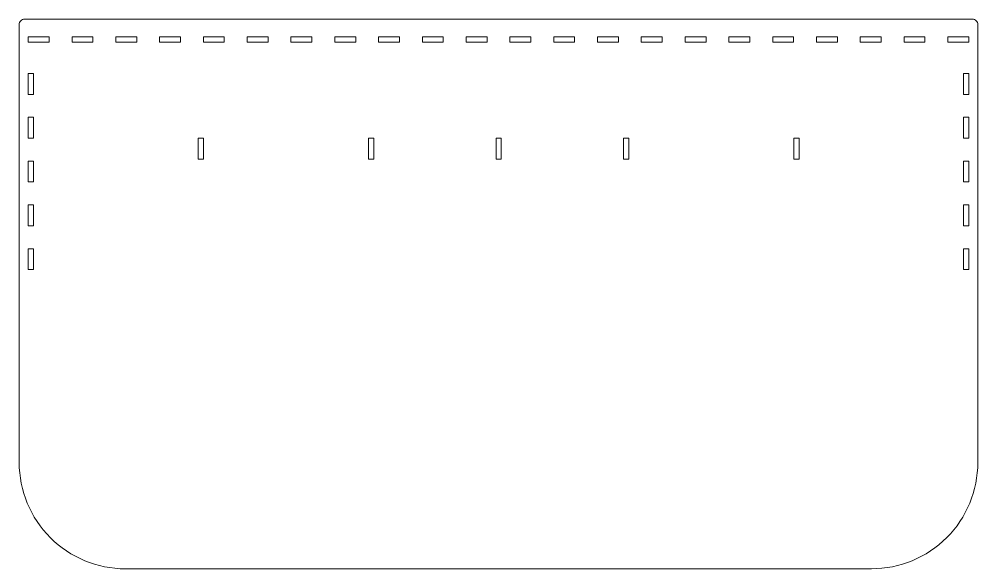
# Model space of a CAD drawing. Header units: centimetres. Extents: x -235 to -122, y -83 to 91.
# Drawn here: x -218.5 to -161.7, y -54.8 to -22.3 of the extents above; entities that cross this region are included whole.
import ezdxf

# ---------------------------------------------------------------- set-up
doc = ezdxf.new("R2010")
doc.units = ezdxf.units.CM
doc.header["$MEASUREMENT"] = 0
doc.layers.add('layer 1', color=7, linetype='Continuous')

msp = doc.modelspace()

# ---------------------------------------------------------------- linework, layer by layer
at = {"layer": 'layer 1', "lineweight": 9}
for points, knots in [([(-218.20495, -22.26592), (-218.20495, -22.26592), (-162.02995, -22.26592), (-162.02995, -22.26592), (-162.02995, -22.26592), (-161.94646, -22.26587), (-161.86637, -22.29899), (-161.8073, -22.35799), (-161.8073, -22.35799), (-161.74822, -22.41699), (-161.715, -22.49744), (-161.71495, -22.58092), (-161.71495, -22.58092), (-161.71495, -22.58092), (-161.71495, -48.51592), (-161.71495, -48.51592), (-161.71495, -48.51592), (-161.7139, -50.18573), (-162.37621, -51.78756), (-163.5562, -52.96905), (-163.5562, -52.96905), (-164.73618, -54.15053), (-166.34514, -54.81486), (-168.01495, -54.81592), (-168.01495, -54.81592), (-168.01495, -54.81592), (-212.21995, -54.81592), (-212.21995, -54.81592), (-212.21995, -54.81592), (-213.88975, -54.81698), (-215.49159, -54.15466), (-216.67307, -52.97468), (-216.67307, -52.97468), (-217.85455, -51.79469), (-218.5189, -50.18573), (-218.51995, -48.51592), (-218.51995, -48.51592), (-218.51995, -48.51592), (-218.51995, -22.58092), (-218.51995, -22.58092), (-218.51995, -22.58092), (-218.52, -22.49744), (-218.48688, -22.41734), (-218.42788, -22.35827), (-218.42788, -22.35827), (-218.36888, -22.2992), (-218.28844, -22.26598), (-218.20495, -22.26592)], [0, 0, 0, 0, 0.07692308, 0.07692308, 0.07692308, 0.07692308, 0.15384615, 0.15384615, 0.15384615, 0.15384615, 0.23076923, 0.23076923, 0.23076923, 0.23076923, 0.30769231, 0.30769231, 0.30769231, 0.30769231, 0.38461538, 0.38461538, 0.38461538, 0.38461538, 0.46153846, 0.46153846, 0.46153846, 0.46153846, 0.53846154, 0.53846154, 0.53846154, 0.53846154, 0.61538462, 0.61538462, 0.61538462, 0.61538462, 0.69230769, 0.69230769, 0.69230769, 0.69230769, 0.76923077, 0.76923077, 0.76923077, 0.76923077, 0.84615385, 0.84615385, 0.84615385, 0.84615385, 1, 1, 1, 1]), ([(-217.98445, -23.63092), (-217.98445, -23.63092), (-216.74545, -23.63092), (-216.74545, -23.63092), (-216.74545, -23.63092), (-216.74545, -23.63092), (-216.74545, -23.31592), (-216.74545, -23.31592), (-216.74545, -23.31592), (-216.74545, -23.31592), (-217.98445, -23.31592), (-217.98445, -23.31592), (-217.98445, -23.31592), (-217.98445, -23.31592), (-217.98445, -23.63092), (-217.98445, -23.63092)], [0, 0, 0, 0, 0.2, 0.2, 0.2, 0.2, 0.4, 0.4, 0.4, 0.4, 0.6, 0.6, 0.6, 0.6, 1, 1, 1, 1]), ([(-215.38945, -23.63092), (-215.38945, -23.63092), (-214.15045, -23.63092), (-214.15045, -23.63092), (-214.15045, -23.63092), (-214.15045, -23.63092), (-214.15045, -23.31592), (-214.15045, -23.31592), (-214.15045, -23.31592), (-214.15045, -23.31592), (-215.38945, -23.31592), (-215.38945, -23.31592), (-215.38945, -23.31592), (-215.38945, -23.31592), (-215.38945, -23.63092), (-215.38945, -23.63092)], [0, 0, 0, 0, 0.2, 0.2, 0.2, 0.2, 0.4, 0.4, 0.4, 0.4, 0.6, 0.6, 0.6, 0.6, 1, 1, 1, 1]), ([(-212.79444, -23.63092), (-212.79444, -23.63092), (-211.55544, -23.63092), (-211.55544, -23.63092), (-211.55544, -23.63092), (-211.55544, -23.63092), (-211.55544, -23.31592), (-211.55544, -23.31592), (-211.55544, -23.31592), (-211.55544, -23.31592), (-212.79444, -23.31592), (-212.79444, -23.31592), (-212.79444, -23.31592), (-212.79444, -23.31592), (-212.79444, -23.63092), (-212.79444, -23.63092)], [0, 0, 0, 0, 0.2, 0.2, 0.2, 0.2, 0.4, 0.4, 0.4, 0.4, 0.6, 0.6, 0.6, 0.6, 1, 1, 1, 1]), ([(-210.19944, -23.63092), (-210.19944, -23.63092), (-208.96044, -23.63092), (-208.96044, -23.63092), (-208.96044, -23.63092), (-208.96044, -23.63092), (-208.96044, -23.31592), (-208.96044, -23.31592), (-208.96044, -23.31592), (-208.96044, -23.31592), (-210.19944, -23.31592), (-210.19944, -23.31592), (-210.19944, -23.31592), (-210.19944, -23.31592), (-210.19944, -23.63092), (-210.19944, -23.63092)], [0, 0, 0, 0, 0.2, 0.2, 0.2, 0.2, 0.4, 0.4, 0.4, 0.4, 0.6, 0.6, 0.6, 0.6, 1, 1, 1, 1]), ([(-207.60444, -23.63092), (-207.60444, -23.63092), (-206.36544, -23.63092), (-206.36544, -23.63092), (-206.36544, -23.63092), (-206.36544, -23.63092), (-206.36544, -23.31592), (-206.36544, -23.31592), (-206.36544, -23.31592), (-206.36544, -23.31592), (-207.60444, -23.31592), (-207.60444, -23.31592), (-207.60444, -23.31592), (-207.60444, -23.31592), (-207.60444, -23.63092), (-207.60444, -23.63092)], [0, 0, 0, 0, 0.2, 0.2, 0.2, 0.2, 0.4, 0.4, 0.4, 0.4, 0.6, 0.6, 0.6, 0.6, 1, 1, 1, 1]), ([(-205.00944, -23.63092), (-205.00944, -23.63092), (-203.77044, -23.63092), (-203.77044, -23.63092), (-203.77044, -23.63092), (-203.77044, -23.63092), (-203.77044, -23.31592), (-203.77044, -23.31592), (-203.77044, -23.31592), (-203.77044, -23.31592), (-205.00944, -23.31592), (-205.00944, -23.31592), (-205.00944, -23.31592), (-205.00944, -23.31592), (-205.00944, -23.63092), (-205.00944, -23.63092)], [0, 0, 0, 0, 0.2, 0.2, 0.2, 0.2, 0.4, 0.4, 0.4, 0.4, 0.6, 0.6, 0.6, 0.6, 1, 1, 1, 1]), ([(-202.41444, -23.63092), (-202.41444, -23.63092), (-201.17544, -23.63092), (-201.17544, -23.63092), (-201.17544, -23.63092), (-201.17544, -23.63092), (-201.17544, -23.31592), (-201.17544, -23.31592), (-201.17544, -23.31592), (-201.17544, -23.31592), (-202.41444, -23.31592), (-202.41444, -23.31592), (-202.41444, -23.31592), (-202.41444, -23.31592), (-202.41444, -23.63092), (-202.41444, -23.63092)], [0, 0, 0, 0, 0.2, 0.2, 0.2, 0.2, 0.4, 0.4, 0.4, 0.4, 0.6, 0.6, 0.6, 0.6, 1, 1, 1, 1]), ([(-199.81944, -23.63092), (-199.81944, -23.63092), (-198.58044, -23.63092), (-198.58044, -23.63092), (-198.58044, -23.63092), (-198.58044, -23.63092), (-198.58044, -23.31592), (-198.58044, -23.31592), (-198.58044, -23.31592), (-198.58044, -23.31592), (-199.81944, -23.31592), (-199.81944, -23.31592), (-199.81944, -23.31592), (-199.81944, -23.31592), (-199.81944, -23.63092), (-199.81944, -23.63092)], [0, 0, 0, 0, 0.2, 0.2, 0.2, 0.2, 0.4, 0.4, 0.4, 0.4, 0.6, 0.6, 0.6, 0.6, 1, 1, 1, 1]), ([(-197.22444, -23.63092), (-197.22444, -23.63092), (-195.98544, -23.63092), (-195.98544, -23.63092), (-195.98544, -23.63092), (-195.98544, -23.63092), (-195.98544, -23.31592), (-195.98544, -23.31592), (-195.98544, -23.31592), (-195.98544, -23.31592), (-197.22444, -23.31592), (-197.22444, -23.31592), (-197.22444, -23.31592), (-197.22444, -23.31592), (-197.22444, -23.63092), (-197.22444, -23.63092)], [0, 0, 0, 0, 0.2, 0.2, 0.2, 0.2, 0.4, 0.4, 0.4, 0.4, 0.6, 0.6, 0.6, 0.6, 1, 1, 1, 1]), ([(-194.62943, -23.63092), (-194.62943, -23.63092), (-193.39043, -23.63092), (-193.39043, -23.63092), (-193.39043, -23.63092), (-193.39043, -23.63092), (-193.39043, -23.31592), (-193.39043, -23.31592), (-193.39043, -23.31592), (-193.39043, -23.31592), (-194.62943, -23.31592), (-194.62943, -23.31592), (-194.62943, -23.31592), (-194.62943, -23.31592), (-194.62943, -23.63092), (-194.62943, -23.63092)], [0, 0, 0, 0, 0.2, 0.2, 0.2, 0.2, 0.4, 0.4, 0.4, 0.4, 0.6, 0.6, 0.6, 0.6, 1, 1, 1, 1]), ([(-192.03443, -23.63092), (-192.03443, -23.63092), (-190.79543, -23.63092), (-190.79543, -23.63092), (-190.79543, -23.63092), (-190.79543, -23.63092), (-190.79543, -23.31592), (-190.79543, -23.31592), (-190.79543, -23.31592), (-190.79543, -23.31592), (-192.03443, -23.31592), (-192.03443, -23.31592), (-192.03443, -23.31592), (-192.03443, -23.31592), (-192.03443, -23.63092), (-192.03443, -23.63092)], [0, 0, 0, 0, 0.2, 0.2, 0.2, 0.2, 0.4, 0.4, 0.4, 0.4, 0.6, 0.6, 0.6, 0.6, 1, 1, 1, 1]), ([(-189.43943, -23.63092), (-189.43943, -23.63092), (-188.20043, -23.63092), (-188.20043, -23.63092), (-188.20043, -23.63092), (-188.20043, -23.63092), (-188.20043, -23.31592), (-188.20043, -23.31592), (-188.20043, -23.31592), (-188.20043, -23.31592), (-189.43943, -23.31592), (-189.43943, -23.31592), (-189.43943, -23.31592), (-189.43943, -23.31592), (-189.43943, -23.63092), (-189.43943, -23.63092)], [0, 0, 0, 0, 0.2, 0.2, 0.2, 0.2, 0.4, 0.4, 0.4, 0.4, 0.6, 0.6, 0.6, 0.6, 1, 1, 1, 1]), ([(-186.84443, -23.63092), (-186.84443, -23.63092), (-185.60543, -23.63092), (-185.60543, -23.63092), (-185.60543, -23.63092), (-185.60543, -23.63092), (-185.60543, -23.31592), (-185.60543, -23.31592), (-185.60543, -23.31592), (-185.60543, -23.31592), (-186.84443, -23.31592), (-186.84443, -23.31592), (-186.84443, -23.31592), (-186.84443, -23.31592), (-186.84443, -23.63092), (-186.84443, -23.63092)], [0, 0, 0, 0, 0.2, 0.2, 0.2, 0.2, 0.4, 0.4, 0.4, 0.4, 0.6, 0.6, 0.6, 0.6, 1, 1, 1, 1]), ([(-184.24943, -23.63092), (-184.24943, -23.63092), (-183.01043, -23.63092), (-183.01043, -23.63092), (-183.01043, -23.63092), (-183.01043, -23.63092), (-183.01043, -23.31592), (-183.01043, -23.31592), (-183.01043, -23.31592), (-183.01043, -23.31592), (-184.24943, -23.31592), (-184.24943, -23.31592), (-184.24943, -23.31592), (-184.24943, -23.31592), (-184.24943, -23.63092), (-184.24943, -23.63092)], [0, 0, 0, 0, 0.2, 0.2, 0.2, 0.2, 0.4, 0.4, 0.4, 0.4, 0.6, 0.6, 0.6, 0.6, 1, 1, 1, 1]), ([(-181.65443, -23.63092), (-181.65443, -23.63092), (-180.41543, -23.63092), (-180.41543, -23.63092), (-180.41543, -23.63092), (-180.41543, -23.63092), (-180.41543, -23.31592), (-180.41543, -23.31592), (-180.41543, -23.31592), (-180.41543, -23.31592), (-181.65443, -23.31592), (-181.65443, -23.31592), (-181.65443, -23.31592), (-181.65443, -23.31592), (-181.65443, -23.63092), (-181.65443, -23.63092)], [0, 0, 0, 0, 0.2, 0.2, 0.2, 0.2, 0.4, 0.4, 0.4, 0.4, 0.6, 0.6, 0.6, 0.6, 1, 1, 1, 1]), ([(-179.05943, -23.63092), (-179.05943, -23.63092), (-177.82043, -23.63092), (-177.82043, -23.63092), (-177.82043, -23.63092), (-177.82043, -23.63092), (-177.82043, -23.31592), (-177.82043, -23.31592), (-177.82043, -23.31592), (-177.82043, -23.31592), (-179.05943, -23.31592), (-179.05943, -23.31592), (-179.05943, -23.31592), (-179.05943, -23.31592), (-179.05943, -23.63092), (-179.05943, -23.63092)], [0, 0, 0, 0, 0.2, 0.2, 0.2, 0.2, 0.4, 0.4, 0.4, 0.4, 0.6, 0.6, 0.6, 0.6, 1, 1, 1, 1]), ([(-176.46442, -23.63092), (-176.46442, -23.63092), (-175.22542, -23.63092), (-175.22542, -23.63092), (-175.22542, -23.63092), (-175.22542, -23.63092), (-175.22542, -23.31592), (-175.22542, -23.31592), (-175.22542, -23.31592), (-175.22542, -23.31592), (-176.46442, -23.31592), (-176.46442, -23.31592), (-176.46442, -23.31592), (-176.46442, -23.31592), (-176.46442, -23.63092), (-176.46442, -23.63092)], [0, 0, 0, 0, 0.2, 0.2, 0.2, 0.2, 0.4, 0.4, 0.4, 0.4, 0.6, 0.6, 0.6, 0.6, 1, 1, 1, 1]), ([(-173.86942, -23.63092), (-173.86942, -23.63092), (-172.63042, -23.63092), (-172.63042, -23.63092), (-172.63042, -23.63092), (-172.63042, -23.63092), (-172.63042, -23.31592), (-172.63042, -23.31592), (-172.63042, -23.31592), (-172.63042, -23.31592), (-173.86942, -23.31592), (-173.86942, -23.31592), (-173.86942, -23.31592), (-173.86942, -23.31592), (-173.86942, -23.63092), (-173.86942, -23.63092)], [0, 0, 0, 0, 0.2, 0.2, 0.2, 0.2, 0.4, 0.4, 0.4, 0.4, 0.6, 0.6, 0.6, 0.6, 1, 1, 1, 1]), ([(-171.27442, -23.63092), (-171.27442, -23.63092), (-170.03542, -23.63092), (-170.03542, -23.63092), (-170.03542, -23.63092), (-170.03542, -23.63092), (-170.03542, -23.31592), (-170.03542, -23.31592), (-170.03542, -23.31592), (-170.03542, -23.31592), (-171.27442, -23.31592), (-171.27442, -23.31592), (-171.27442, -23.31592), (-171.27442, -23.31592), (-171.27442, -23.63092), (-171.27442, -23.63092)], [0, 0, 0, 0, 0.2, 0.2, 0.2, 0.2, 0.4, 0.4, 0.4, 0.4, 0.6, 0.6, 0.6, 0.6, 1, 1, 1, 1]), ([(-168.67942, -23.63092), (-168.67942, -23.63092), (-167.44042, -23.63092), (-167.44042, -23.63092), (-167.44042, -23.63092), (-167.44042, -23.63092), (-167.44042, -23.31592), (-167.44042, -23.31592), (-167.44042, -23.31592), (-167.44042, -23.31592), (-168.67942, -23.31592), (-168.67942, -23.31592), (-168.67942, -23.31592), (-168.67942, -23.31592), (-168.67942, -23.63092), (-168.67942, -23.63092)], [0, 0, 0, 0, 0.2, 0.2, 0.2, 0.2, 0.4, 0.4, 0.4, 0.4, 0.6, 0.6, 0.6, 0.6, 1, 1, 1, 1]), ([(-166.08442, -23.63092), (-166.08442, -23.63092), (-164.84542, -23.63092), (-164.84542, -23.63092), (-164.84542, -23.63092), (-164.84542, -23.63092), (-164.84542, -23.31592), (-164.84542, -23.31592), (-164.84542, -23.31592), (-164.84542, -23.31592), (-166.08442, -23.31592), (-166.08442, -23.31592), (-166.08442, -23.31592), (-166.08442, -23.31592), (-166.08442, -23.63092), (-166.08442, -23.63092)], [0, 0, 0, 0, 0.2, 0.2, 0.2, 0.2, 0.4, 0.4, 0.4, 0.4, 0.6, 0.6, 0.6, 0.6, 1, 1, 1, 1]), ([(-163.48942, -23.63092), (-163.48942, -23.63092), (-162.25042, -23.63092), (-162.25042, -23.63092), (-162.25042, -23.63092), (-162.25042, -23.63092), (-162.25042, -23.31592), (-162.25042, -23.31592), (-162.25042, -23.31592), (-162.25042, -23.31592), (-163.48942, -23.31592), (-163.48942, -23.31592), (-163.48942, -23.31592), (-163.48942, -23.31592), (-163.48942, -23.63092), (-163.48942, -23.63092)], [0, 0, 0, 0, 0.2, 0.2, 0.2, 0.2, 0.4, 0.4, 0.4, 0.4, 0.6, 0.6, 0.6, 0.6, 1, 1, 1, 1]), ([(-217.66948, -25.47892), (-217.66948, -25.47892), (-217.66948, -26.71792), (-217.66948, -26.71792), (-217.66948, -26.71792), (-217.66948, -26.71792), (-217.98448, -26.71792), (-217.98448, -26.71792), (-217.98448, -26.71792), (-217.98448, -26.71792), (-217.98448, -25.47892), (-217.98448, -25.47892), (-217.98448, -25.47892), (-217.98448, -25.47892), (-217.66948, -25.47892), (-217.66948, -25.47892)], [0, 0, 0, 0, 0.2, 0.2, 0.2, 0.2, 0.4, 0.4, 0.4, 0.4, 0.6, 0.6, 0.6, 0.6, 1, 1, 1, 1]), ([(-162.56542, -25.47892), (-162.56542, -25.47892), (-162.56542, -26.71792), (-162.56542, -26.71792), (-162.56542, -26.71792), (-162.56542, -26.71792), (-162.25042, -26.71792), (-162.25042, -26.71792), (-162.25042, -26.71792), (-162.25042, -26.71792), (-162.25042, -25.47892), (-162.25042, -25.47892), (-162.25042, -25.47892), (-162.25042, -25.47892), (-162.56542, -25.47892), (-162.56542, -25.47892)], [0, 0, 0, 0, 0.2, 0.2, 0.2, 0.2, 0.4, 0.4, 0.4, 0.4, 0.6, 0.6, 0.6, 0.6, 1, 1, 1, 1]), ([(-217.66948, -28.07392), (-217.66948, -28.07392), (-217.66948, -29.31292), (-217.66948, -29.31292), (-217.66948, -29.31292), (-217.66948, -29.31292), (-217.98448, -29.31292), (-217.98448, -29.31292), (-217.98448, -29.31292), (-217.98448, -29.31292), (-217.98448, -28.07392), (-217.98448, -28.07392), (-217.98448, -28.07392), (-217.98448, -28.07392), (-217.66948, -28.07392), (-217.66948, -28.07392)], [0, 0, 0, 0, 0.2, 0.2, 0.2, 0.2, 0.4, 0.4, 0.4, 0.4, 0.6, 0.6, 0.6, 0.6, 1, 1, 1, 1]), ([(-162.56542, -28.07392), (-162.56542, -28.07392), (-162.56542, -29.31292), (-162.56542, -29.31292), (-162.56542, -29.31292), (-162.56542, -29.31292), (-162.25042, -29.31292), (-162.25042, -29.31292), (-162.25042, -29.31292), (-162.25042, -29.31292), (-162.25042, -28.07392), (-162.25042, -28.07392), (-162.25042, -28.07392), (-162.25042, -28.07392), (-162.56542, -28.07392), (-162.56542, -28.07392)], [0, 0, 0, 0, 0.2, 0.2, 0.2, 0.2, 0.4, 0.4, 0.4, 0.4, 0.6, 0.6, 0.6, 0.6, 1, 1, 1, 1]), ([(-207.58948, -29.31142), (-207.58948, -29.31142), (-207.58948, -30.55042), (-207.58948, -30.55042), (-207.58948, -30.55042), (-207.58948, -30.55042), (-207.90448, -30.55042), (-207.90448, -30.55042), (-207.90448, -30.55042), (-207.90448, -30.55042), (-207.90448, -29.31142), (-207.90448, -29.31142), (-207.90448, -29.31142), (-207.90448, -29.31142), (-207.58948, -29.31142), (-207.58948, -29.31142)], [0, 0, 0, 0, 0.2, 0.2, 0.2, 0.2, 0.4, 0.4, 0.4, 0.4, 0.6, 0.6, 0.6, 0.6, 1, 1, 1, 1]), ([(-197.50948, -29.31142), (-197.50948, -29.31142), (-197.50948, -30.55042), (-197.50948, -30.55042), (-197.50948, -30.55042), (-197.50948, -30.55042), (-197.82448, -30.55042), (-197.82448, -30.55042), (-197.82448, -30.55042), (-197.82448, -30.55042), (-197.82448, -29.31142), (-197.82448, -29.31142), (-197.82448, -29.31142), (-197.82448, -29.31142), (-197.50948, -29.31142), (-197.50948, -29.31142)], [0, 0, 0, 0, 0.2, 0.2, 0.2, 0.2, 0.4, 0.4, 0.4, 0.4, 0.6, 0.6, 0.6, 0.6, 1, 1, 1, 1]), ([(-189.94948, -29.31142), (-189.94948, -29.31142), (-189.94948, -30.55042), (-189.94948, -30.55042), (-189.94948, -30.55042), (-189.94948, -30.55042), (-190.26448, -30.55042), (-190.26448, -30.55042), (-190.26448, -30.55042), (-190.26448, -30.55042), (-190.26448, -29.31142), (-190.26448, -29.31142), (-190.26448, -29.31142), (-190.26448, -29.31142), (-189.94948, -29.31142), (-189.94948, -29.31142)], [0, 0, 0, 0, 0.2, 0.2, 0.2, 0.2, 0.4, 0.4, 0.4, 0.4, 0.6, 0.6, 0.6, 0.6, 1, 1, 1, 1]), ([(-182.38948, -29.31142), (-182.38948, -29.31142), (-182.38948, -30.55042), (-182.38948, -30.55042), (-182.38948, -30.55042), (-182.38948, -30.55042), (-182.70448, -30.55042), (-182.70448, -30.55042), (-182.70448, -30.55042), (-182.70448, -30.55042), (-182.70448, -29.31142), (-182.70448, -29.31142), (-182.70448, -29.31142), (-182.70448, -29.31142), (-182.38948, -29.31142), (-182.38948, -29.31142)], [0, 0, 0, 0, 0.2, 0.2, 0.2, 0.2, 0.4, 0.4, 0.4, 0.4, 0.6, 0.6, 0.6, 0.6, 1, 1, 1, 1]), ([(-172.30948, -29.31142), (-172.30948, -29.31142), (-172.30948, -30.55042), (-172.30948, -30.55042), (-172.30948, -30.55042), (-172.30948, -30.55042), (-172.62448, -30.55042), (-172.62448, -30.55042), (-172.62448, -30.55042), (-172.62448, -30.55042), (-172.62448, -29.31142), (-172.62448, -29.31142), (-172.62448, -29.31142), (-172.62448, -29.31142), (-172.30948, -29.31142), (-172.30948, -29.31142)], [0, 0, 0, 0, 0.2, 0.2, 0.2, 0.2, 0.4, 0.4, 0.4, 0.4, 0.6, 0.6, 0.6, 0.6, 1, 1, 1, 1]), ([(-217.66948, -30.66893), (-217.66948, -30.66893), (-217.66948, -31.90793), (-217.66948, -31.90793), (-217.66948, -31.90793), (-217.66948, -31.90793), (-217.98448, -31.90793), (-217.98448, -31.90793), (-217.98448, -31.90793), (-217.98448, -31.90793), (-217.98448, -30.66893), (-217.98448, -30.66893), (-217.98448, -30.66893), (-217.98448, -30.66893), (-217.66948, -30.66893), (-217.66948, -30.66893)], [0, 0, 0, 0, 0.2, 0.2, 0.2, 0.2, 0.4, 0.4, 0.4, 0.4, 0.6, 0.6, 0.6, 0.6, 1, 1, 1, 1]), ([(-162.56542, -30.66893), (-162.56542, -30.66893), (-162.56542, -31.90793), (-162.56542, -31.90793), (-162.56542, -31.90793), (-162.56542, -31.90793), (-162.25042, -31.90793), (-162.25042, -31.90793), (-162.25042, -31.90793), (-162.25042, -31.90793), (-162.25042, -30.66893), (-162.25042, -30.66893), (-162.25042, -30.66893), (-162.25042, -30.66893), (-162.56542, -30.66893), (-162.56542, -30.66893)], [0, 0, 0, 0, 0.2, 0.2, 0.2, 0.2, 0.4, 0.4, 0.4, 0.4, 0.6, 0.6, 0.6, 0.6, 1, 1, 1, 1]), ([(-217.66948, -33.26393), (-217.66948, -33.26393), (-217.66948, -34.50293), (-217.66948, -34.50293), (-217.66948, -34.50293), (-217.66948, -34.50293), (-217.98448, -34.50293), (-217.98448, -34.50293), (-217.98448, -34.50293), (-217.98448, -34.50293), (-217.98448, -33.26393), (-217.98448, -33.26393), (-217.98448, -33.26393), (-217.98448, -33.26393), (-217.66948, -33.26393), (-217.66948, -33.26393)], [0, 0, 0, 0, 0.2, 0.2, 0.2, 0.2, 0.4, 0.4, 0.4, 0.4, 0.6, 0.6, 0.6, 0.6, 1, 1, 1, 1]), ([(-162.56542, -33.26393), (-162.56542, -33.26393), (-162.56542, -34.50293), (-162.56542, -34.50293), (-162.56542, -34.50293), (-162.56542, -34.50293), (-162.25042, -34.50293), (-162.25042, -34.50293), (-162.25042, -34.50293), (-162.25042, -34.50293), (-162.25042, -33.26393), (-162.25042, -33.26393), (-162.25042, -33.26393), (-162.25042, -33.26393), (-162.56542, -33.26393), (-162.56542, -33.26393)], [0, 0, 0, 0, 0.2, 0.2, 0.2, 0.2, 0.4, 0.4, 0.4, 0.4, 0.6, 0.6, 0.6, 0.6, 1, 1, 1, 1]), ([(-217.66948, -35.85893), (-217.66948, -35.85893), (-217.66948, -37.09793), (-217.66948, -37.09793), (-217.66948, -37.09793), (-217.66948, -37.09793), (-217.98448, -37.09793), (-217.98448, -37.09793), (-217.98448, -37.09793), (-217.98448, -37.09793), (-217.98448, -35.85893), (-217.98448, -35.85893), (-217.98448, -35.85893), (-217.98448, -35.85893), (-217.66948, -35.85893), (-217.66948, -35.85893)], [0, 0, 0, 0, 0.2, 0.2, 0.2, 0.2, 0.4, 0.4, 0.4, 0.4, 0.6, 0.6, 0.6, 0.6, 1, 1, 1, 1]), ([(-162.56542, -35.85893), (-162.56542, -35.85893), (-162.56542, -37.09793), (-162.56542, -37.09793), (-162.56542, -37.09793), (-162.56542, -37.09793), (-162.25042, -37.09793), (-162.25042, -37.09793), (-162.25042, -37.09793), (-162.25042, -37.09793), (-162.25042, -35.85893), (-162.25042, -35.85893), (-162.25042, -35.85893), (-162.25042, -35.85893), (-162.56542, -35.85893), (-162.56542, -35.85893)], [0, 0, 0, 0, 0.2, 0.2, 0.2, 0.2, 0.4, 0.4, 0.4, 0.4, 0.6, 0.6, 0.6, 0.6, 1, 1, 1, 1])]:
    msp.add_open_spline(points, degree=3, knots=knots, dxfattribs=at)

doc.saveas('drawing.dxf')
